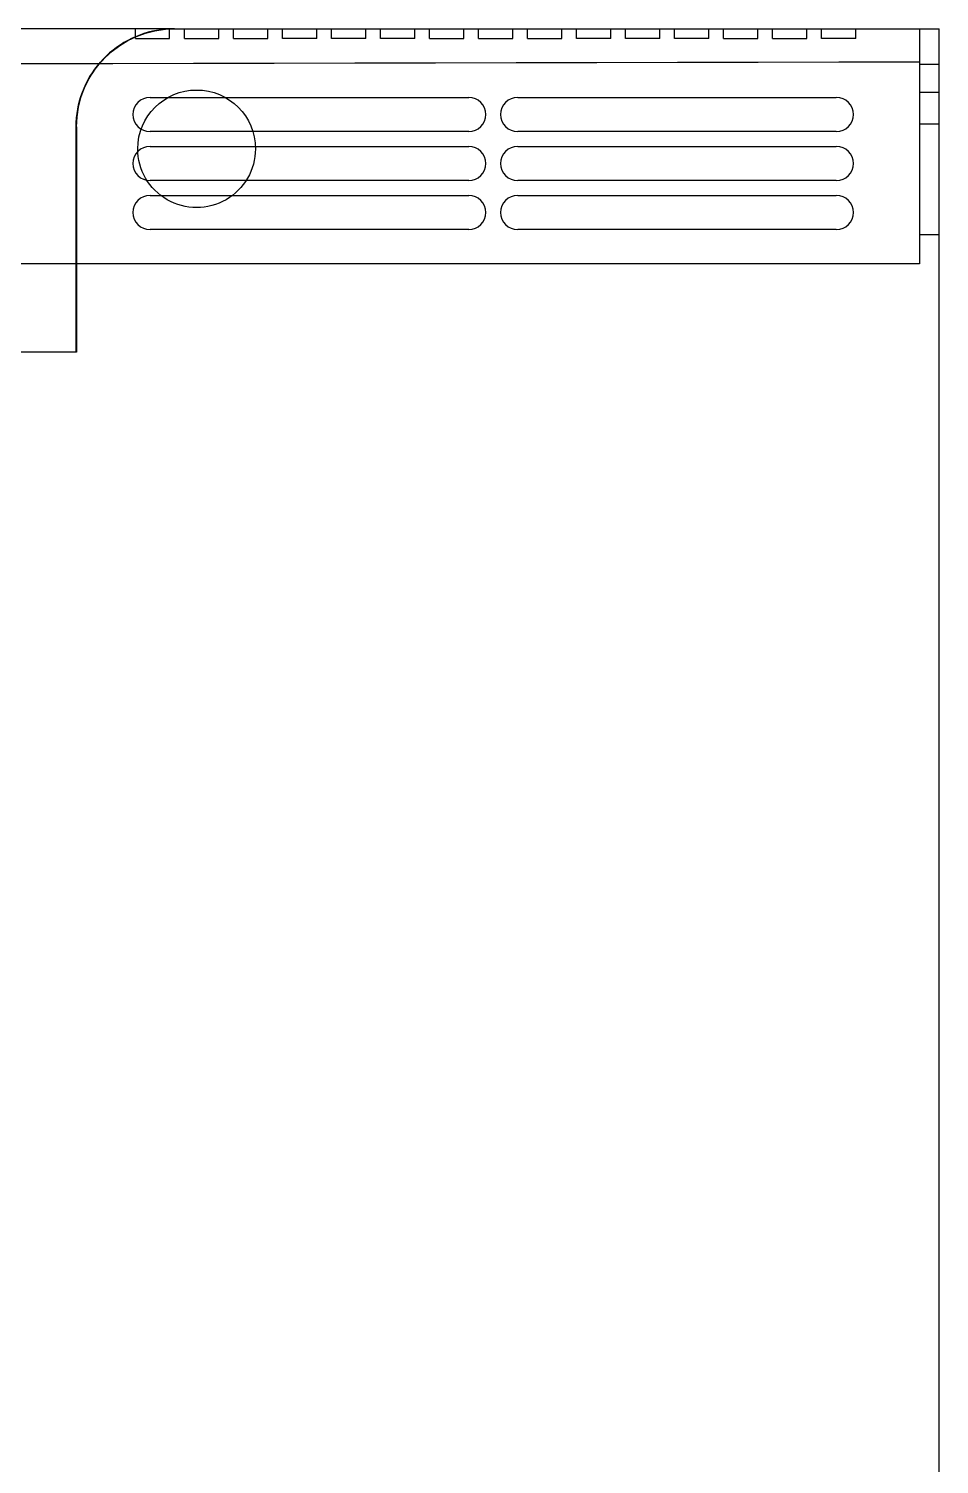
# Model space of a CAD drawing. Extents: x 0 to 390, y 0 to 1157.
# Drawn here: x 204.3 to 390, y 862 to 1155 of the extents above; entities that cross this region are included whole.
import ezdxf

# ---------------------------------------------------------------- set-up
doc = ezdxf.new("R2010")
doc.units = 0
doc.layers.add('-15N-THT. THIẾT BỊ ĐÓNG MỞ', color=40, linetype='CONTINUOUS')

# ---------------------------------------------------------------- blocks, each defined once
blk = doc.blocks.new('06 - N - SC VSD CHIẾU HÔNG ATV630C11~C16N4')
at = {"layer": '-15N-THT. THIẾT BỊ ĐÓNG MỞ'}
for p, q in [((-156, 576.51), (-325, 576.5)), ((-164.76, 574.52), (-165.56, 574.11)), ((-165.55, 574.11), (-164.76, 574.52)), ((-164.76, 574.52), (-163.94, 574.89)), ((-163.94, 574.89), (-164.76, 574.52)), ((-164, 576.51), (-164, 576.51)), ((-164, 574.51), (-164, 576.51)), ((-164, 574.51), (-157, 574.51)), ((-164, 574.51), (-164, 574.51)), ((-163.94, 574.89), (-163.11, 575.22)), ((-163.11, 575.22), (-163.94, 574.89)), ((-163.11, 575.22), (-162.26, 575.52)), ((-162.26, 575.52), (-163.11, 575.22)), ((-162.26, 575.52), (-161.4, 575.78)), ((-161.4, 575.78), (-162.26, 575.52)), ((-161.71, 575.69), (-161.69, 575.7)), ((-161.4, 575.78), (-160.53, 576)), ((-160.53, 576), (-161.4, 575.78)), ((-160.53, 576), (-159.65, 576.18)), ((-159.65, 576.18), (-160.53, 576)), ((-159.65, 576.18), (-158.76, 576.32)), ((-158.76, 576.32), (-159.65, 576.18)), ((-158.76, 576.32), (-157.87, 576.42)), ((-157.87, 576.42), (-158.76, 576.32)), ((-157.87, 576.42), (-156.97, 576.48)), ((-156.98, 576.48), (-157.87, 576.42)), ((-157, 576.51), (-157, 576.51)), ((-157, 574.51), (-157, 576.51)), ((-157, 574.51), (-157, 574.51)), ((-156.08, 576.5), (-156.98, 576.48)), ((-156.97, 576.48), (-156.08, 576.5)), ((-156.08, 576.51), (-156.08, 576.5)), ((-156.08, 576.5), (-156.08, 576.51)), ((-156.08, 576.5), (-156.08, 576.5)), ((-156, 576.5), (-156, 576.51)), ((-156, 576.51), (-156, 576.51)), ((-156, 576.5), (-156, 576.51)), ((-156, 576.51), (0, 576.51)), ((-154, 576.51), (-154, 576.51)), ((-154, 574.51), (-154, 576.51)), ((-154, 574.51), (-154, 574.51)), ((-154, 574.51), (-147, 574.51)), ((-147, 576.51), (-147, 576.51)), ((-147, 574.51), (-147, 576.51)), ((-147, 574.51), (-147, 574.51)), ((-144, 576.51), (-144, 576.51)), ((-144, 574.51), (-144, 576.51)), ((-144, 574.51), (-137, 574.51)), ((-144, 574.51), (-144, 574.51)), ((-137, 576.51), (-137, 576.51)), ((-137, 574.51), (-137, 576.51)), ((-137, 574.51), (-137, 574.51)), ((-134, 576.51), (-134, 576.51)), ((-134, 574.51), (-134, 576.51)), ((-134, 574.51), (-134, 574.51)), ((-127, 574.51), (-134, 574.51)), ((-127, 576.51), (-127, 576.51)), ((-127, 574.51), (-127, 576.51)), ((-127, 574.51), (-127, 574.51)), ((-124, 576.51), (-124, 576.51)), ((-124, 574.51), (-124, 576.51)), ((-117, 574.51), (-124, 574.51)), ((-124, 574.51), (-124, 574.51)), ((-117, 576.51), (-117, 576.51)), ((-117, 574.51), (-117, 576.51)), ((-117, 574.51), (-117, 574.51)), ((-114, 576.51), (-114, 576.51)), ((-114, 574.51), (-114, 576.51)), ((-107, 574.51), (-114, 574.51)), ((-114, 574.51), (-114, 574.51)), ((-107, 576.51), (-107, 576.51)), ((-107, 574.51), (-107, 576.51)), ((-107, 574.51), (-107, 574.51)), ((-104, 576.51), (-104, 576.51)), ((-104, 574.51), (-104, 576.51)), ((-104, 574.51), (-97, 574.51)), ((-104, 574.51), (-104, 574.51)), ((-97, 576.51), (-97, 576.51)), ((-97, 574.51), (-97, 576.51)), ((-97, 574.51), (-97, 574.51)), ((-94, 576.51), (-94, 576.51)), ((-94, 574.51), (-94, 576.51)), ((-94, 574.51), (-87, 574.51)), ((-94, 574.51), (-94, 574.51)), ((-87, 576.51), (-87, 576.51)), ((-87, 574.51), (-87, 576.51)), ((-87, 574.51), (-87, 574.51)), ((-84, 576.51), (-84, 576.51)), ((-84, 574.51), (-84, 576.51)), ((-84, 574.51), (-77, 574.51)), ((-84, 574.51), (-84, 574.51)), ((-77, 576.51), (-77, 576.51)), ((-77, 574.51), (-77, 576.51)), ((-77, 574.51), (-77, 574.51)), ((-74, 576.51), (-74, 576.51)), ((-74, 574.51), (-74, 576.51)), ((-67, 574.51), (-74, 574.51)), ((-74, 574.51), (-74, 574.51)), ((-67, 576.51), (-67, 576.51)), ((-67, 574.51), (-67, 576.51)), ((-67, 574.51), (-67, 574.51)), ((-64, 576.51), (-64, 576.51)), ((-64, 574.51), (-64, 576.51)), ((-57, 574.51), (-64, 574.51)), ((-64, 574.51), (-64, 574.51)), ((-57, 576.51), (-57, 576.51)), ((-57, 574.51), (-57, 576.51)), ((-57, 574.51), (-57, 574.51)), ((-54, 576.51), (-54, 576.51)), ((-54, 574.51), (-54, 576.51)), ((-47, 574.51), (-54, 574.51)), ((-54, 574.51), (-54, 574.51)), ((-47, 576.51), (-47, 576.51)), ((-47, 574.51), (-47, 576.51)), ((-47, 574.51), (-47, 574.51)), ((-44, 576.51), (-44, 576.51)), ((-44, 574.51), (-44, 576.51)), ((-44, 574.51), (-37, 574.51)), ((-44, 574.51), (-44, 574.51)), ((-37, 576.51), (-37, 576.51)), ((-37, 574.51), (-37, 576.51)), ((-37, 574.51), (-37, 574.51)), ((-34, 576.51), (-34, 576.51)), ((-34, 574.51), (-34, 576.51)), ((-34, 574.51), (-27, 574.51)), ((-34, 574.51), (-34, 574.51)), ((-27, 576.51), (-27, 576.51)), ((-27, 574.51), (-27, 576.51)), ((-27, 574.51), (-27, 574.51)), ((-24, 576.51), (-24, 576.51)), ((-24, 574.51), (-24, 576.51)), ((-17, 574.51), (-24, 574.51)), ((-24, 574.51), (-24, 574.51)), ((-17, 576.51), (-17, 576.51)), ((-17, 574.51), (-17, 576.51)), ((-17, 574.51), (-17, 574.51)), ((-4, 576.51), (-4, 576.51)), ((-4, 576.51), (-4, 528.5)), ((0, -274.5), (0, 576.51)), ((0, 576.51), (0, 576.51)), ((-169.9, 570.95), (-169.24, 571.56)), ((-169.24, 571.56), (-169.9, 570.95)), ((-169.24, 571.56), (-168.55, 572.13)), ((-168.55, 572.13), (-169.24, 571.56)), ((-168.55, 572.13), (-167.83, 572.68)), ((-167.83, 572.68), (-168.55, 572.13)), ((-167.83, 572.68), (-167.1, 573.19)), ((-167.1, 573.19), (-167.83, 572.68)), ((-167.1, 573.19), (-166.34, 573.67)), ((-166.34, 573.67), (-167.1, 573.19)), ((-166.34, 573.67), (-165.55, 574.11)), ((-165.56, 574.11), (-166.34, 573.67)), ((-201.08, 569.36), (-185, 569.4)), ((-185, 569.4), (-168.62, 569.43)), ((-172.26, 568.25), (-171.71, 568.97)), ((-171.71, 568.97), (-172.26, 568.25)), ((-171.71, 568.97), (-171.14, 569.66)), ((-171.14, 569.66), (-171.71, 568.97)), ((-171.14, 569.66), (-170.53, 570.32)), ((-170.53, 570.32), (-171.14, 569.66)), ((-170.53, 570.32), (-169.9, 570.95)), ((-169.9, 570.95), (-170.53, 570.32)), ((-168.62, 569.43), (-152.16, 569.47)), ((-152.16, 569.47), (-135.7, 569.51)), ((-135.7, 569.51), (-119.23, 569.54)), ((-119.23, 569.54), (-102.77, 569.57)), ((-102.77, 569.57), (-86.31, 569.61)), ((-86.31, 569.61), (-69.85, 569.64)), ((-69.85, 569.64), (-53.39, 569.67)), ((-53.39, 569.67), (-36.92, 569.7)), ((-36.92, 569.7), (-20.46, 569.73)), ((-20.46, 569.73), (-4, 569.75)), ((-4, 569.25), (0, 569.25)), ((-4, 568.51), (-4, 568.51)), ((-174.1, 565.18), (-173.69, 565.98)), ((-173.69, 565.98), (-174.1, 565.18)), ((-173.69, 565.98), (-173.25, 566.76)), ((-173.25, 566.76), (-173.69, 565.98)), ((-173.25, 566.76), (-172.77, 567.52)), ((-172.77, 567.52), (-173.25, 566.76)), ((-172.77, 567.52), (-172.26, 568.25)), ((-172.26, 568.25), (-172.77, 567.52)), ((-175.36, 561.82), (-175.1, 562.68)), ((-175.1, 562.68), (-175.36, 561.82)), ((-175.1, 562.68), (-174.8, 563.53)), ((-174.8, 563.53), (-175.1, 562.68)), ((-174.8, 563.53), (-174.47, 564.36)), ((-174.47, 564.36), (-174.8, 563.53)), ((-174.47, 564.36), (-174.1, 565.18)), ((-174.1, 565.18), (-174.47, 564.36)), ((0, 563.5), (-4, 563.5)), ((-175.9, 559.18), (-175.76, 560.07)), ((-175.76, 560.07), (-175.9, 559.18)), ((-175.76, 560.07), (-175.58, 560.95)), ((-175.58, 560.95), (-175.76, 560.07)), ((-175.58, 560.95), (-175.36, 561.82)), ((-175.36, 561.82), (-175.58, 560.95)), ((-161, 562.5), (-96, 562.5)), ((-161, 562.5), (-161, 562.5)), ((-96, 562.5), (-96, 562.5)), ((-86, 562.5), (-21, 562.5)), ((-86, 562.5), (-86, 562.5)), ((-21, 562.5), (-21, 562.5)), ((-176.08, 556.5), (-176.06, 557.4)), ((-176.06, 557.4), (-176.08, 556.5)), ((-176.06, 557.4), (-176, 558.29)), ((-176, 558.29), (-176.06, 557.4)), ((-176, 558.29), (-175.9, 559.18)), ((-175.9, 559.18), (-176, 558.29)), ((0, 557.03), (-4, 557.03)), ((-176.08, 556.5), (-176.08, 556.5)), ((-176.08, 528.5), (-176.08, 556.5)), ((-176.08, 510.51), (-176.08, 556.5)), ((-176, 556.5), (-176, 510.51)), ((-176, 528.5), (-176, 556.5)), ((-96, 555.5), (-161, 555.5)), ((-161, 555.5), (-161, 555.5)), ((-96, 555.5), (-96, 555.5)), ((-21, 555.5), (-86, 555.5)), ((-86, 555.5), (-86, 555.5)), ((-21, 555.5), (-21, 555.5)), ((-163.5, 552), (-163.5, 552)), ((-161, 552.5), (-96, 552.5)), ((-161, 552.5), (-161, 552.5)), ((-139.5, 552), (-139.5, 552)), ((-96, 552.5), (-96, 552.5)), ((-86, 552.5), (-21, 552.5)), ((-86, 552.5), (-86, 552.5)), ((-21, 552.5), (-21, 552.5)), ((-96, 545.5), (-161, 545.5)), ((-161, 545.5), (-161, 545.5)), ((-96, 545.5), (-96, 545.5)), ((-21, 545.5), (-86, 545.5)), ((-86, 545.5), (-86, 545.5)), ((-21, 545.5), (-21, 545.5)), ((-161, 542.5), (-96, 542.5)), ((-161, 542.5), (-161, 542.5)), ((-96, 542.5), (-96, 542.5)), ((-86, 542.5), (-21, 542.5)), ((-86, 542.5), (-86, 542.5)), ((-21, 542.5), (-21, 542.5)), ((-96, 535.5), (-161, 535.5)), ((-161, 535.5), (-161, 535.5)), ((-96, 535.5), (-96, 535.5)), ((-21, 535.5), (-86, 535.5)), ((-86, 535.5), (-86, 535.5)), ((-21, 535.5), (-21, 535.5)), ((-4, 534.5), (0, 534.5)), ((-4, 528.5), (-349.99, 528.5)), ((-176.07, 527.96), (-176.08, 527.75)), ((-176.08, 527.75), (-176.08, 527.5)), ((-176.08, 527.5), (-176.08, 527.22)), ((-176.07, 528.5), (-176.07, 528.46)), ((-176.07, 528.46), (-176.07, 528.39)), ((-176.07, 528.39), (-176.07, 528.28)), ((-176.07, 528.28), (-176.07, 528.14)), ((-176.07, 528.14), (-176.07, 527.96)), ((-176, 528.5), (-176, 528.46)), ((-176, 528.46), (-176, 528.39)), ((-176, 528.39), (-176, 528.28)), ((-176, 528.28), (-176, 528.14)), ((-176, 528.14), (-176, 527.96)), ((-176, 527.96), (-176, 527.75)), ((-176, 527.75), (-176, 527.5)), ((-176, 527.5), (-176, 527.22)), ((-176.08, 527.22), (-176.08, 526.91)), ((-176.08, 526.91), (-176.08, 526.57)), ((-176.08, 526.57), (-176.08, 526.2)), ((-176.08, 526.2), (-176.08, 525.79)), ((-176.08, 525.79), (-176.08, 525.36)), ((-176.08, 525.36), (-176.08, 524.9)), ((-176.08, 524.9), (-176.08, 524.4)), ((-176, 527.22), (-176, 526.91)), ((-176, 526.91), (-176, 526.57)), ((-176, 526.57), (-176, 526.2)), ((-176, 526.2), (-176, 525.79)), ((-176, 525.79), (-176, 525.36)), ((-176, 525.36), (-176, 524.9)), ((-176, 524.9), (-176, 524.4)), ((-176.08, 524.4), (-176.08, 523.89)), ((-176.08, 523.89), (-176.08, 523.34)), ((-176.08, 523.34), (-176.08, 522.77)), ((-176.08, 522.77), (-176.08, 522.18)), ((-176.08, 522.18), (-176.08, 521.57)), ((-176, 524.4), (-176, 523.89)), ((-176, 523.89), (-176, 523.34)), ((-176, 523.34), (-176, 522.77)), ((-176, 522.77), (-176, 522.18)), ((-176, 522.18), (-176, 521.57)), ((-176.08, 521.57), (-176.08, 520.93)), ((-176.08, 520.93), (-176.08, 520.27)), ((-176.08, 520.27), (-176.08, 519.6)), ((-176.08, 519.6), (-176.08, 518.9)), ((-176.08, 518.9), (-176.08, 518.19)), ((-176, 521.57), (-176, 520.93)), ((-176, 520.93), (-176, 520.27)), ((-176, 520.27), (-176, 519.6)), ((-176, 519.6), (-176, 518.9)), ((-176, 518.9), (-176, 518.19)), ((-176.08, 518.19), (-176.08, 517.47)), ((-176.08, 517.47), (-176.08, 516.73)), ((-176.08, 516.73), (-176.08, 515.98)), ((-176.08, 515.98), (-176.08, 515.21)), ((-176, 518.19), (-176, 517.47)), ((-176, 517.47), (-176, 516.73)), ((-176, 516.73), (-176, 515.98)), ((-176, 515.98), (-176, 515.21)), ((-176.08, 515.21), (-176.08, 514.44)), ((-176.08, 514.44), (-176.08, 513.67)), ((-176.08, 513.67), (-176.08, 512.88)), ((-176.08, 512.88), (-176.08, 512.09)), ((-176, 515.21), (-176, 514.44)), ((-176, 514.44), (-176, 513.67)), ((-176, 513.67), (-176, 512.88)), ((-176, 512.88), (-176, 512.09)), ((-176.08, 510.51), (-375.04, 510.5)), ((-176, 510.51), (-374.96, 510.5)), ((-176.08, 512.09), (-176.08, 511.3)), ((-176.08, 511.3), (-176.08, 510.51)), ((-176, 512.09), (-176, 511.3)), ((-176, 511.3), (-176, 510.51))]:
    blk.add_line(p, q, dxfattribs=at)
for centre, start, end in [((-161, 559), 90, 270), ((-96, 559), 270, 90), ((-86, 559), 90, 270), ((-21, 559), 270, 90), ((-161, 549), 90, 270), ((-96, 549), 270, 90), ((-86, 549), 90, 270), ((-21, 549), 270, 90), ((-161, 539), 90, 270), ((-96, 539), 270, 90), ((-86, 539), 90, 270), ((-21, 539), 270, 90)]:
    blk.add_arc(centre, 3.5, start, end, dxfattribs=at)
at = {"layer": '-15N-THT. THIẾT BỊ ĐÓNG MỞ', "extrusion": (0, 0, -1)}
for centre, major_axis, start_param, end_param in [((-156, 556.5), (-0.34, 20), -1.55383, 0.016966), ((-151.5, 552), (-0.2, 12), -1.55383, 1.587762), ((-151.5, 552), (-0.2, 12), 1.587762, 4.729355)]:
    blk.add_ellipse(centre, major_axis=major_axis, ratio=1, start_param=start_param, end_param=end_param, dxfattribs=at)

msp = doc.modelspace()

# ---------------------------------------------------------------- block references
msp.add_blockref('06 - N - SC VSD CHIẾU HÔNG ATV630C11~C16N4', (390, 578.51))

doc.saveas('drawing.dxf')
